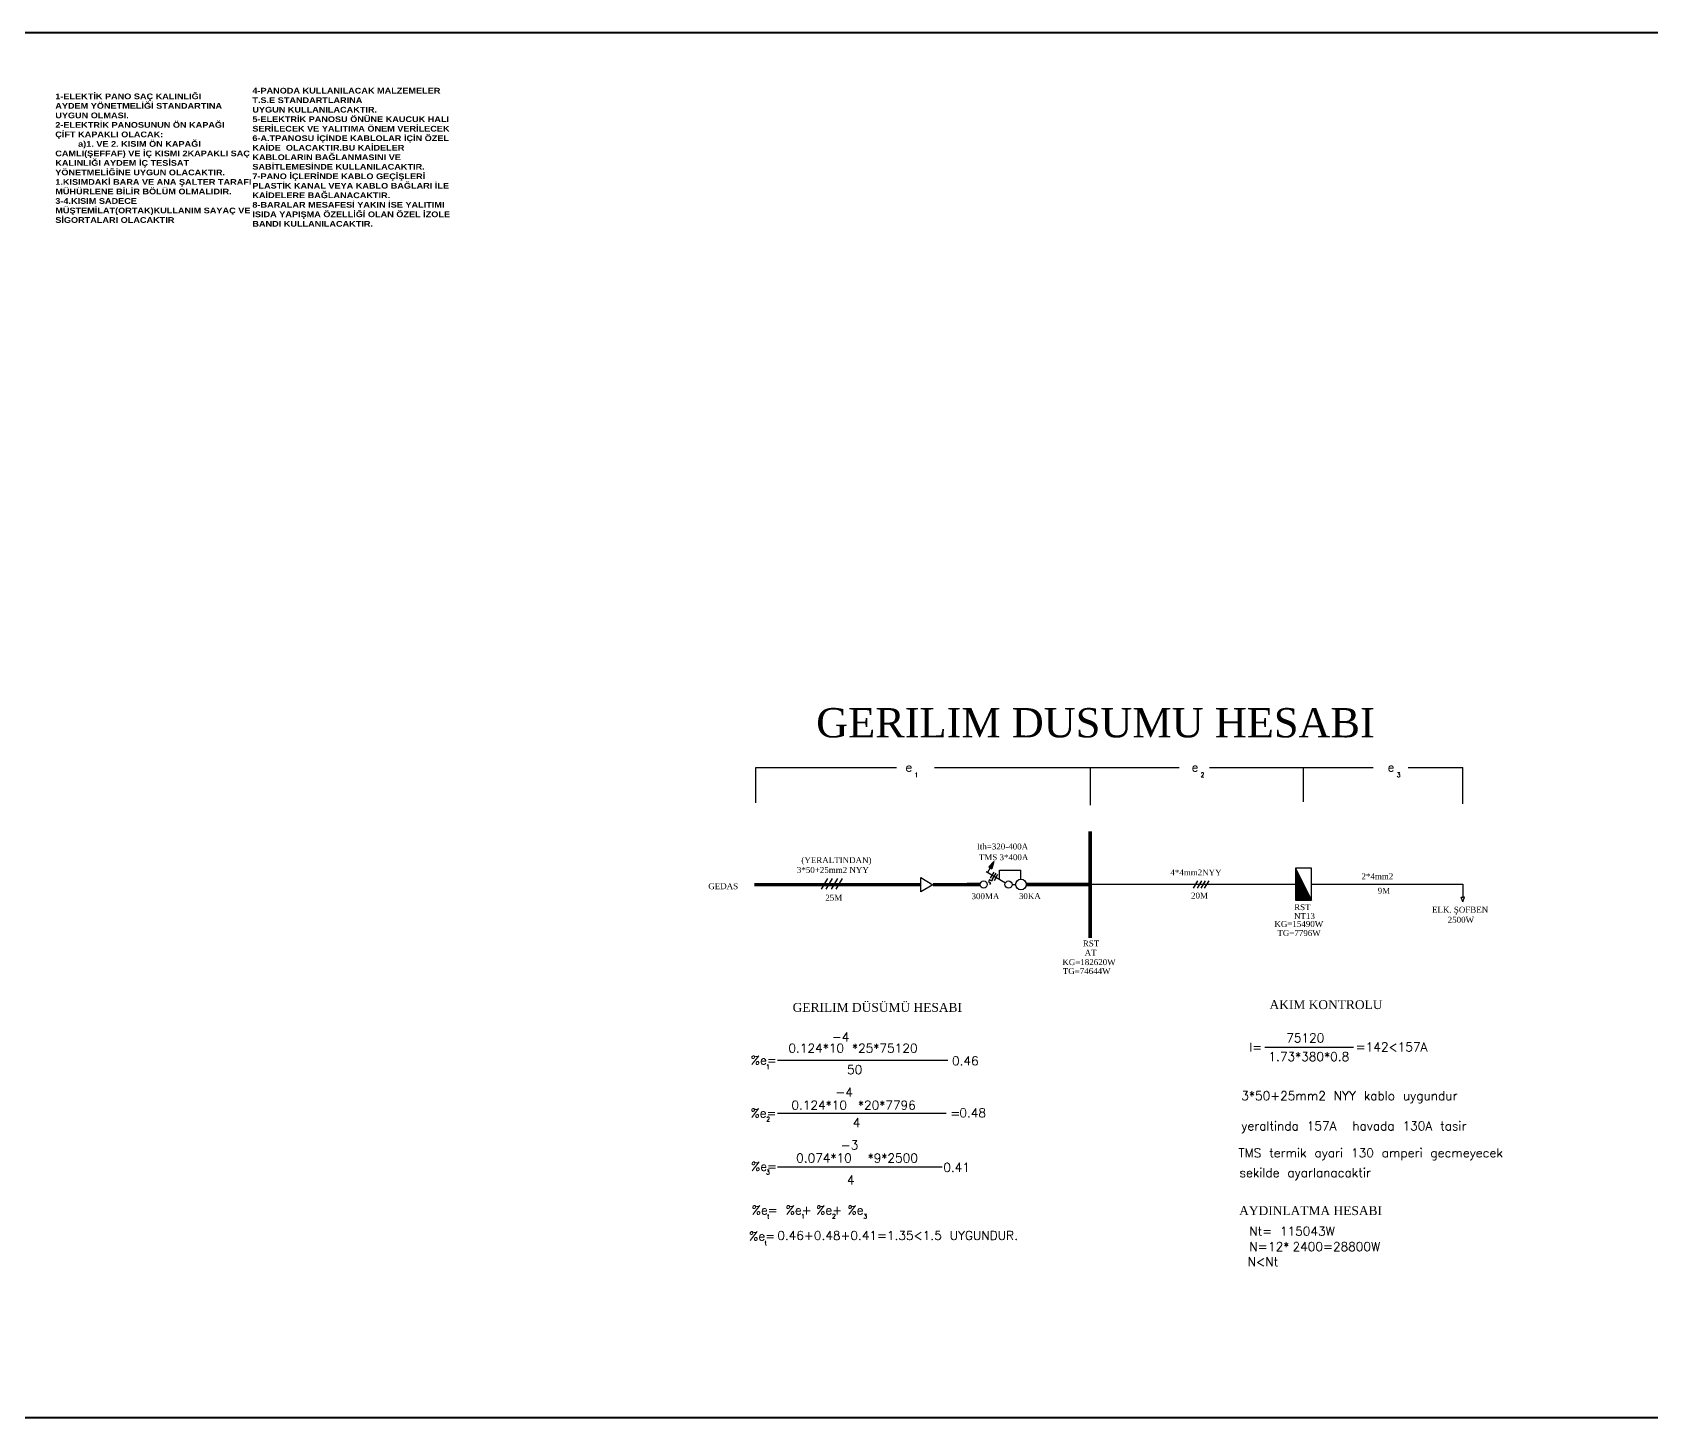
# Model space of a CAD drawing. Header units: metres. Extents: x 134072 to 172200, y 35728 to 38066.
# Drawn here: x 153862 to 156593, y 35728 to 38066 of the extents above; entities that cross this region are included whole.
import ezdxf
from ezdxf.enums import TextEntityAlignment as Align

# ---------------------------------------------------------------- set-up
doc = ezdxf.new("R2010")
doc.units = ezdxf.units.M
doc.linetypes.add('A', pattern=[30, 10, 5, 0, 5, 10])
doc.layers.add('ELEKTIRIK', color=3, linetype='Continuous')
doc.layers.add('YAZI', color=1, linetype='Continuous')
doc.layers.add('ELEKTRİK', color=102, linetype='Continuous', lineweight=40)
doc.styles.add('AKS', font='BOOKOS.TTF', dxfattribs={"height": 40})
doc.styles.add('bayram', font='arial.ttf')
doc.styles.get("Standard").update_dxf_attribs({"font": 'txt.shx'})

# ---------------------------------------------------------------- blocks, each defined once
blk = doc.blocks.new('*X368')
at = {"color": 0, "linetype": 'A'}
for p, q in [((22, 29.5875), (22.00625, 29.5875)), ((22, 29.55), (22.025, 29.55)), ((22, 29.5125), (22.04375, 29.5125)), ((22, 29.475), (22.0625, 29.475)), ((22, 29.4375), (22.08125, 29.4375)), ((22, 29.4), (22.1, 29.4)), ((22, 29.3625), (22.11875, 29.3625)), ((22, 29.325), (22.1375, 29.325)), ((22, 29.2875), (22.15625, 29.2875)), ((22, 29.25), (22.175, 29.25)), ((22, 29.2125), (22.19375, 29.2125)), ((22, 29.175), (22.2125, 29.175)), ((22, 29.1375), (22.23125, 29.1375)), ((22, 29.1), (22.25, 29.1)), ((22, 29.0625), (22.26875, 29.0625)), ((22, 29.025), (22.2875, 29.025)), ((22, 28.9875), (22.30625, 28.9875)), ((22, 28.95), (22.325, 28.95)), ((22, 28.9125), (22.34375, 28.9125)), ((22, 28.875), (22.3625, 28.875)), ((22, 28.8375), (22.38125, 28.8375)), ((22, 28.8), (22.4, 28.8)), ((22, 28.7625), (22.41875, 28.7625)), ((22, 28.725), (22.4375, 28.725))]:
    blk.add_line(p, q, dxfattribs=at)
blk = doc.blocks.new('*X369')
at = {"color": 0}
for p, q in [((41.061, 20.488), (41.064, 20.488)), ((40.928, 20.35), (41.025, 20.35)), ((40.936, 20.337), (41.022, 20.337)), ((40.94, 20.363), (41.029, 20.363)), ((40.952, 20.375), (41.032, 20.375)), ((40.957, 20.325), (41.018, 20.325)), ((40.964, 20.387), (41.036, 20.387)), ((40.976, 20.4), (41.039, 20.4)), ((40.979, 20.312), (41.014, 20.312)), ((40.988, 20.413), (41.043, 20.413)), ((41, 20.425), (41.047, 20.425)), ((41.001, 20.3), (41.011, 20.3)), ((41.012, 20.438), (41.05, 20.438)), ((41.024, 20.45), (41.054, 20.45)), ((41.037, 20.462), (41.057, 20.462)), ((41.049, 20.475), (41.061, 20.475))]:
    blk.add_line(p, q, dxfattribs=at)

msp = doc.modelspace()

# ---------------------------------------------------------------- linework, layer by layer
at = {"layer": 'ELEKTIRIK'}
for p, q in [((155083.1, 36765.9), (155083.1, 36825.8)), ((155083.1, 36825.8), (155320.1, 36825.8)), ((155384.3, 36825.8), (155647.2, 36825.8)), ((155647.2, 36825.8), (155647.2, 36762.1)), ((155647.2, 36825.8), (155797.4, 36825.8)), ((155848.4, 36825.8), (156012, 36825.8)), ((156006.9, 36767.9), (156006.9, 36825.8)), ((156006.9, 36825.8), (156124.4, 36825.8)), ((156183.6, 36825.8), (156276, 36825.8)), ((156276, 36764.1), (156276, 36825.8))]:
    msp.add_line(p, q, dxfattribs=at)
at = {"layer": 'ELEKTIRIK', "color": 1}
for p, q in [((155471.4, 36650), (155504.1, 36631.1)), ((155478.5, 36656.3), (155474, 36648.5)), ((155475.9, 36657.8), (155484.5, 36666.7)), ((155475.9, 36657.8), (155481.1, 36654.8)), ((155484.5, 36666.7), (155481.1, 36654.8)), ((155494.3, 36652.1), (155530.3, 36652.1)), ((155494.3, 36637.1), (155494.3, 36652.1)), ((155530.3, 36637.1), (155530.3, 36652.1)), ((155993.4, 36655.9), (155993.4, 36601.9)), ((155993.4, 36655.9), (156020.4, 36601.9)), ((156020.4, 36655.9), (155993.4, 36655.9)), ((156020.4, 36601.9), (156020.4, 36655.9)), ((155203.8, 36638.1), (155193.3, 36620)), ((155201.6, 36620), (155212.1, 36638.1)), ((155220.5, 36638.1), (155210, 36620)), ((155218.4, 36620), (155228.9, 36638.1)), ((155361, 36615.8), (155361, 36639.8)), ((155361, 36639.8), (155381.8, 36627.8)), ((155381.8, 36627.8), (155361, 36615.8)), ((155477.3, 36636.3), (155475.3, 36632.9)), ((155475.3, 36632.9), (155478.7, 36630.9)), ((155478.7, 36630.9), (155477.2, 36628.3)), ((155477.3, 36636.3), (155480.7, 36634.3)), ((155478.8, 36638.9), (155484.8, 36649.2)), ((155482.2, 36636.9), (155480.7, 36634.3)), ((155482.2, 36636.9), (155488.2, 36647.3)), ((155485.5, 36635), (155491.5, 36645.3)), ((155515.3, 36628.1), (155521.3, 36628.1)), ((155993.4, 36628.1), (155647.2, 36628.1)), ((155828.4, 36634.6), (155820.9, 36621.7)), ((155835.2, 36634.6), (155827.7, 36621.7)), ((155841.2, 36634.6), (155833.7, 36621.7)), ((155847.2, 36634.6), (155839.7, 36621.7)), ((156020.4, 36628.9), (156276, 36628.9)), ((156276, 36628.9), (156276, 36606.5)), ((155993.4, 36601.9), (156020.4, 36601.9)), ((156276, 36598.9), (156273.1, 36606.5)), ((156273.1, 36606.5), (156276, 36606.5)), ((156276, 36598.9), (156278.8, 36606.5)), ((156278.8, 36606.5), (156276, 36606.5)), ((155941.6, 36353.8), (156091.6, 36353.8)), ((155119.6, 36331.6), (155406.7, 36331.6)), ((155119.6, 36242), (155404.2, 36242)), ((155119.6, 36151.6), (155397.3, 36151.6))]:
    msp.add_line(p, q, dxfattribs=at)
at = {"layer": 'ELEKTIRIK', "color": 1, "const_width": 6}
for points in [[(155647.2, 36718.1), (155647.2, 36538.1)], [(155080.5, 36627.8), (155361, 36627.8)], [(155381.8, 36627.8), (155461.3, 36628)], [(155539.3, 36628.1), (155647.2, 36628.1), (155647.2, 36628.1)]]:
    msp.add_lwpolyline(points, dxfattribs=at)
at = {"layer": 'ELEKTIRIK', "color": 1}
for centre, radius in [((155467.3, 36628.1), 6), ((155509.3, 36628.1), 6), ((155530.3, 36628.1), 9)]:
    msp.add_circle(centre, radius, dxfattribs=at)
at = {"layer": 'ELEKTRİK'}
for p, q in [((135359.3, 38066.3, 127785.9), (172199.8, 38066.3, 127785.9)), ((134072.3, 35728.3, 127785.9), (172199.8, 35728.3, 127785.9))]:
    msp.add_line(p, q, dxfattribs=at)

# ---------------------------------------------------------------- block references
at = {"layer": 'ELEKTIRIK', "color": 1, "xscale": 60, "yscale": 60, "zscale": 60}
for name, p in [('*X369', (153020.5, 35437.1)), ('*X368', (154673.4, 34879.9))]:
    msp.add_blockref(name, p, dxfattribs=at)

# ---------------------------------------------------------------- texts
at = {"layer": 'ELEKTIRIK', "color": 1}
for s, height, p in [('e', 15, (155335.3, 36818.6)), ('1', 7.5, (155350.6, 36809.5)), ('e', 15, (155818.1, 36818.6)), ('2', 7.5, (155833.4, 36809.5)), ('e', 15, (156149, 36818.6)), ('3', 7.5, (156164.3, 36809.5)), ('-4', 15, (155211.1, 36363.4)), ('75120', 15, (155977.9, 36361.7)), ('0.124*10 *25*75120', 15, (155137.9, 36344.4)), ('I= ', 15, (155915.4, 36346.1)), ('=142<157A', 15, (156095.3, 36346.5)), ('%e=', 15, (155074.4, 36324.2)), ('1', 7.5, (155100.2, 36316.6)), ('50', 15, (155236.7, 36308.2)), ('0.46', 15, (155413.8, 36323)), ('1.73*380*0.8', 15, (155947.9, 36330.1)), ('-4', 15, (155217.1, 36270.1)), ('3*50+25mm2 NYY kablo uygundur ', 15, (155902.1, 36264.1)), ('%e=', 15, (155073.9, 36235)), ('0.124*10', 15, (155142.9, 36248.2)), (' *20*7796', 15, (155241.7, 36248.2)), ('=', 15, (155411, 36234.7)), ('0.48', 15, (155426.3, 36235.2)), ('2', 7.5, (155100.4, 36228.4)), ('4', 15, (155246.4, 36218.7)), ('yeraltinda 157A  havada 130A tasir ', 15, (155902.1, 36213.2)), ('-3', 15, (155226.1, 36180.9)), ('%%%e=', 15, (155074.9, 36144.9)), ('0.074*10  *9*2500', 15, (155150.9, 36159)), ('0.41', 15, (155399.1, 36143.2)), ('TMS termik ayari 130 amperi gecmeyecek', 15, (155897.3, 36167.7)), ('3', 7.5, (155100.1, 36138.9)), ('4', 15, (155236.5, 36121.8)), (' sekilde ayarlanacaktir', 15, (155885.7, 36134.2)), ('%e=', 15, (155075.9, 36071.2)), ('%%%e+', 15, (155133.2, 36071.2)), ('%%%e+', 15, (155184.7, 36071.2)), ('%%%e', 15, (155237.6, 36071.2)), ('t', 7.5, (155101.8, 36064.4)), ('1', 7.5, (155159.1, 36064.4)), ('2', 7.5, (155211.3, 36064.4)), ('3', 7.5, (155264.3, 36064.4)), ('Nt=', 15, (155915.5, 36035.5)), ('115043W', 15, (155967.3, 36035.5)), ('%e=', 15, (155071.6, 36027.3)), ('t', 7.5, (155097.5, 36019.5)), ('0.46+0.48+0.41=1.35<1.5 UYGUNDUR.', 15, (155119, 36028.3)), ('N=', 15, (155915.5, 36009.5)), ('12*', 15, (155947.2, 36009.5)), ('2400=28800W', 15, (155988.6, 36009.5)), ('N<Nt', 15, (155912.9, 35983.9))]:
    msp.add_text(s, height=height, dxfattribs=at).set_placement(p)
at = {"layer": 'YAZI', "color": 7, "style": 'AKS'}
for s, height, p in [('GERILIM DUSUMU HESABI', 49.486, (155184.7, 36876.4)), ('Ith=320-400A', 10, (155455.8, 36687.3)), ('TMS 3*400A', 10, (155459.2, 36669.2)), ('3*50+25mm2 NYY', 10, (155152.1, 36647.7)), ('(YERALTINDAN)', 10, (155159.7, 36664.2)), ('4*4mm2NYY', 10, (155782.4, 36643.4)), ('GEDAS', 10, (155002.6, 36620.2)), ('2*4mm2', 10, (156104.9, 36637.1)), ('9M', 10, (156132.3, 36612.5)), ('300MA', 10, (155446.8, 36603.4)), ('30KA', 10, (155526.8, 36603.5)), ('20M', 10, (155817.3, 36604.4)), ('NT13', 10, (155991.1, 36569.8)), ('RST', 10, (155991.3, 36584.9)), ('ELK. ŞOFBEN', 10, (156223.9, 36580.6)), ('2500W', 10, (156250.4, 36563.6)), ('KG=15490W', 10, (155958, 36556.5)), ('TG=7796W', 10, (155963, 36541.2)), ('RST', 10, (155634.7, 36523.7)), ('AT', 10, (155637.7, 36508)), ('KG=182620W', 10, (155600.1, 36492.1)), ('TG=74644W', 10, (155600.8, 36477)), ('GERILIM DÜSÜMÜ HESABI', 15, (155145, 36413.2)), ('AKIM KONTROLU', 15, (155949.7, 36417.9)), ('AYDINLATMA HESABI', 15, (155898.5, 36070.2))]:
    msp.add_text(s, height=height, dxfattribs=at).set_placement(p)
at = {"layer": 'YAZI', "width": 333.69, "attachment_point": 1, "style": 'bayram'}
for s, insert, char_height in [('{\\fArial Black|b0|i0|c162|p34;\\C7;1-ELEKTİK PANO SAÇ KALINLIĞI \\PAYDEM YÖNETMELİĞİ STANDARTINA\\PUYGUN OLMASI\\C0;.\\P2-ELEKTRİK PANOSUNUN ÖN KAPAĞI\\PÇİFT KAPAKLI OLACAK:  \\P         a)1. VE 2. KISIM ÖN KAPAĞI CAMLI(ŞEFFAF) VE İÇ KISMI 2KAPAKLI SAÇ KALINLIĞI AYDEM İÇ TESİSAT YÖNETMELİĞİNE UYGUN OLACAKTIR.\\P1.KISIMDAKİ BARA VE ANA ŞALTER TARAFI MÜHÜRLENE BİLİR BÖLÜM OLMALIDIR.\\P3-4.KISIM SADECE  MÜŞTEMİLAT(ORTAK)KULLANIM SAYAÇ VE SİGORTALARI OLACAKTIR}', (153900.6, 37963.1, 63892.9), 9.6292), ('{\\fArial Black|b0|i0|c162|p34;\\C7;4-PANODA KULLANILACAK MALZEMELER T.S.E STANDARTLARINA\\PUYGUN KULLANILACAKTIR.\\P5-ELEKTRİK PANOSU ÖNÜNE KAUCUK HALI SERİLECEK VE YALITIMA ÖNEM VERİLECEK\\P6-A.TPANOSU İÇİNDE KABLOLAR İÇİN ÖZEL KAİDE  OLACAKTIR.BU KAİDELER\\PKABLOLARIN BAĞLANMASINI VE SABİTLEMESİNDE KULLANILACAKTIR.\\P7-PANO İÇLERİNDE KABLO GEÇİŞLERİ\\PPLASTİK KANAL VEYA KABLO BAĞLARI İLE KAİDELERE BAĞLANACAKTIR.\\P8-BARALAR MESAFESİ YAKIN İSE YALITIMI ISIDA YAPIŞMA ÖZELLİĞİ OLAN ÖZEL İZOLE BANDI KULLANILACAKTIR.}', (154233.2, 37972.7, 63892.9), 9.629)]:
    msp.add_mtext(s, dxfattribs=dict(at, insert=insert, char_height=char_height))
at = {"layer": 'YAZI', "color": 7, "style": 'AKS', "flags": 8}
msp.add_attdef('25M', text=' ', height=10, dxfattribs=at).set_placement((155228.6, 36600.9), align=Align.RIGHT)

doc.saveas('drawing.dxf')
